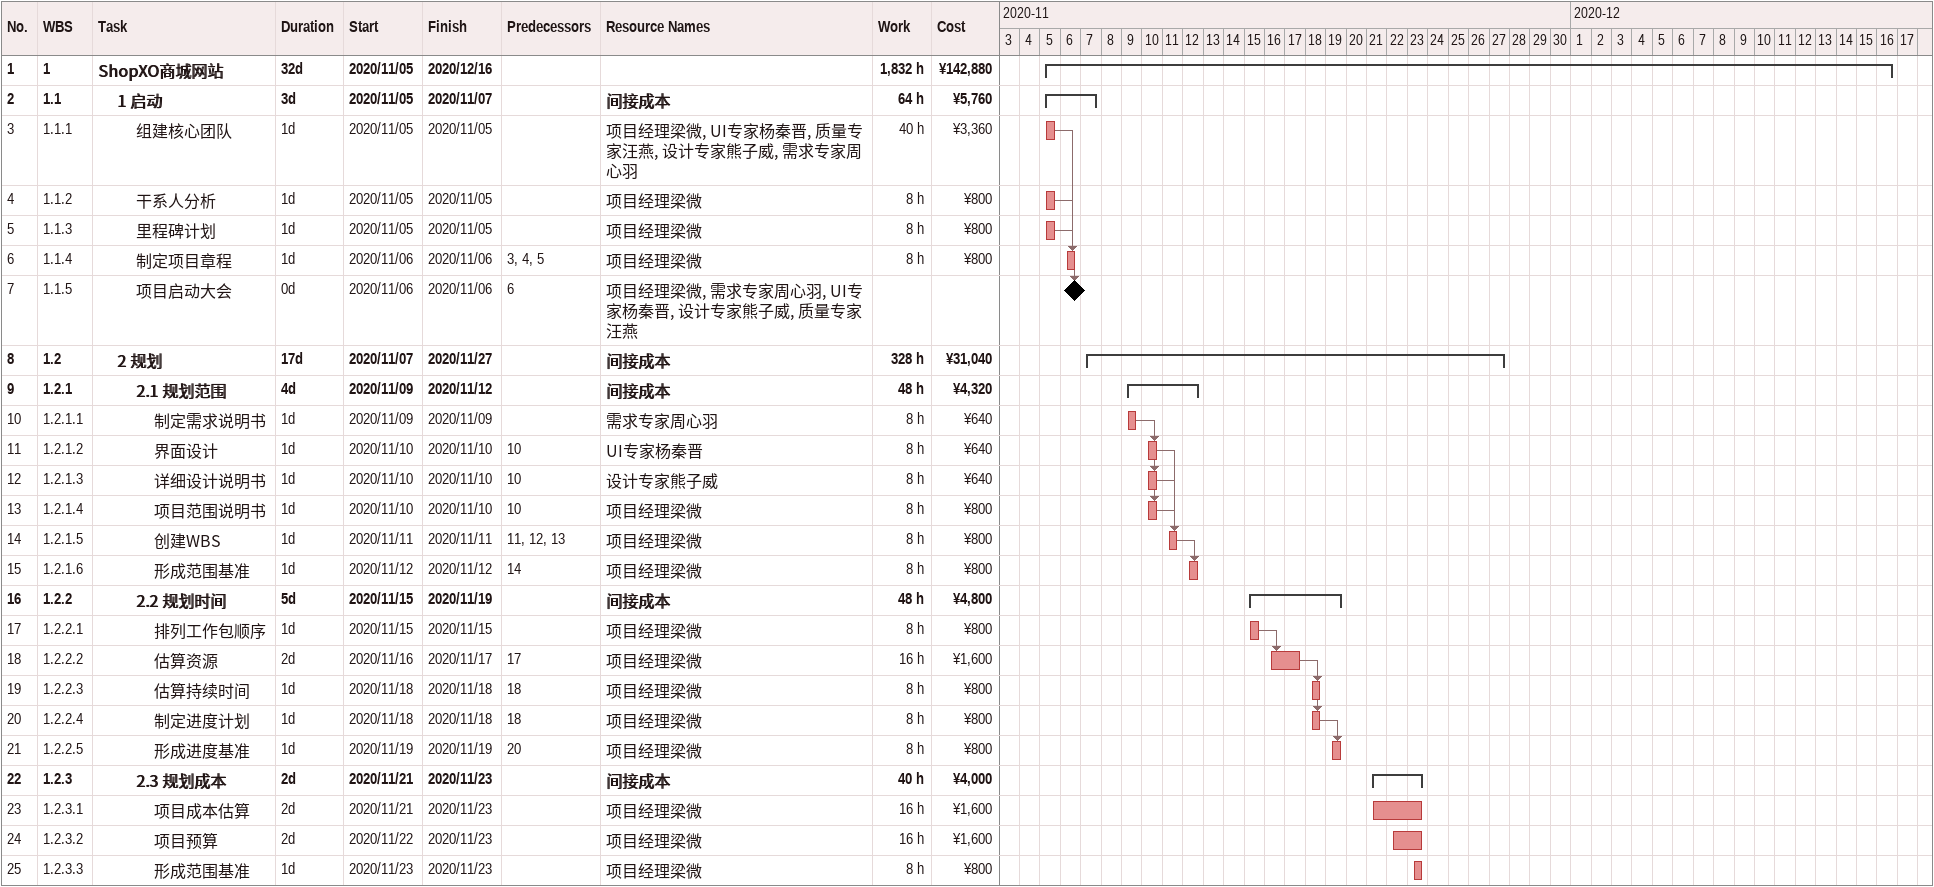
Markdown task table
| ID | WBS | Task | Duration | Start | Finish | Predecessors | Resources | Work (h) | Cost (¥) |
|---|---|---|---|---|---|---|---|---|---|
| 1 | 1 | **ShopXO商城网站** | 32d | 2020-11-05 | 2020-12-16 |  |  | 1832 | 142880 |
| 2 | 1.1 | **1 启动** | 3d | 2020-11-05 | 2020-11-07 |  | 间接成本 | 64 | 5760 |
| 3 | 1.1.1 | 组建核心团队 | 1d | 2020-11-05 | 2020-11-05 |  | 项目经理梁微, UI专家杨秦晋, 质量专家汪燕, 设计专家熊子威, 需求专家周心羽 | 40 | 3360 |
| 4 | 1.1.2 | 干系人分析 | 1d | 2020-11-05 | 2020-11-05 |  | 项目经理梁微 | 8 | 800 |
| 5 | 1.1.3 | 里程碑计划 | 1d | 2020-11-05 | 2020-11-05 |  | 项目经理梁微 | 8 | 800 |
| 6 | 1.1.4 | 制定项目章程 | 1d | 2020-11-06 | 2020-11-06 | 3, 4, 5 | 项目经理梁微 | 8 | 800 |
| 7 | 1.1.5 | 项目启动大会 | 0d | 2020-11-06 | 2020-11-06 | 6 | 项目经理梁微, 需求专家周心羽, UI专家杨秦晋, 设计专家熊子威, 质量专家汪燕 |  |  |
| 8 | 1.2 | **2 规划** | 17d | 2020-11-07 | 2020-11-27 |  | 间接成本 | 328 | 31040 |
| 9 | 1.2.1 | **2.1 规划范围** | 4d | 2020-11-09 | 2020-11-12 |  | 间接成本 | 48 | 4320 |
| 10 | 1.2.1.1 | 制定需求说明书 | 1d | 2020-11-09 | 2020-11-09 |  | 需求专家周心羽 | 8 | 640 |
| 11 | 1.2.1.2 | 界面设计 | 1d | 2020-11-10 | 2020-11-10 | 10 | UI专家杨秦晋 | 8 | 640 |
| 12 | 1.2.1.3 | 详细设计说明书 | 1d | 2020-11-10 | 2020-11-10 | 10 | 设计专家熊子威 | 8 | 640 |
| 13 | 1.2.1.4 | 项目范围说明书 | 1d | 2020-11-10 | 2020-11-10 | 10 | 项目经理梁微 | 8 | 800 |
| 14 | 1.2.1.5 | 创建WBS | 1d | 2020-11-11 | 2020-11-11 | 11, 12, 13 | 项目经理梁微 | 8 | 800 |
| 15 | 1.2.1.6 | 形成范围基准 | 1d | 2020-11-12 | 2020-11-12 | 14 | 项目经理梁微 | 8 | 800 |
| 16 | 1.2.2 | **2.2 规划时间** | 5d | 2020-11-15 | 2020-11-19 |  | 间接成本 | 48 | 4800 |
| 17 | 1.2.2.1 | 排列工作包顺序 | 1d | 2020-11-15 | 2020-11-15 |  | 项目经理梁微 | 8 | 800 |
| 18 | 1.2.2.2 | 估算资源 | 2d | 2020-11-16 | 2020-11-17 | 17 | 项目经理梁微 | 16 | 1600 |
| 19 | 1.2.2.3 | 估算持续时间 | 1d | 2020-11-18 | 2020-11-18 | 18 | 项目经理梁微 | 8 | 800 |
| 20 | 1.2.2.4 | 制定进度计划 | 1d | 2020-11-18 | 2020-11-18 | 18 | 项目经理梁微 | 8 | 800 |
| 21 | 1.2.2.5 | 形成进度基准 | 1d | 2020-11-19 | 2020-11-19 | 20 | 项目经理梁微 | 8 | 800 |
| 22 | 1.2.3 | **2.3 规划成本** | 2d | 2020-11-21 | 2020-11-23 |  | 间接成本 | 40 | 4000 |
| 23 | 1.2.3.1 | 项目成本估算 | 2d | 2020-11-21 | 2020-11-23 |  | 项目经理梁微 | 16 | 1600 |
| 24 | 1.2.3.2 | 项目预算 | 2d | 2020-11-22 | 2020-11-23 |  | 项目经理梁微 | 16 | 1600 |
| 25 | 1.2.3.3 | 形成范围基准 | 1d | 2020-11-23 | 2020-11-23 |  | 项目经理梁微 | 8 | 800 |
